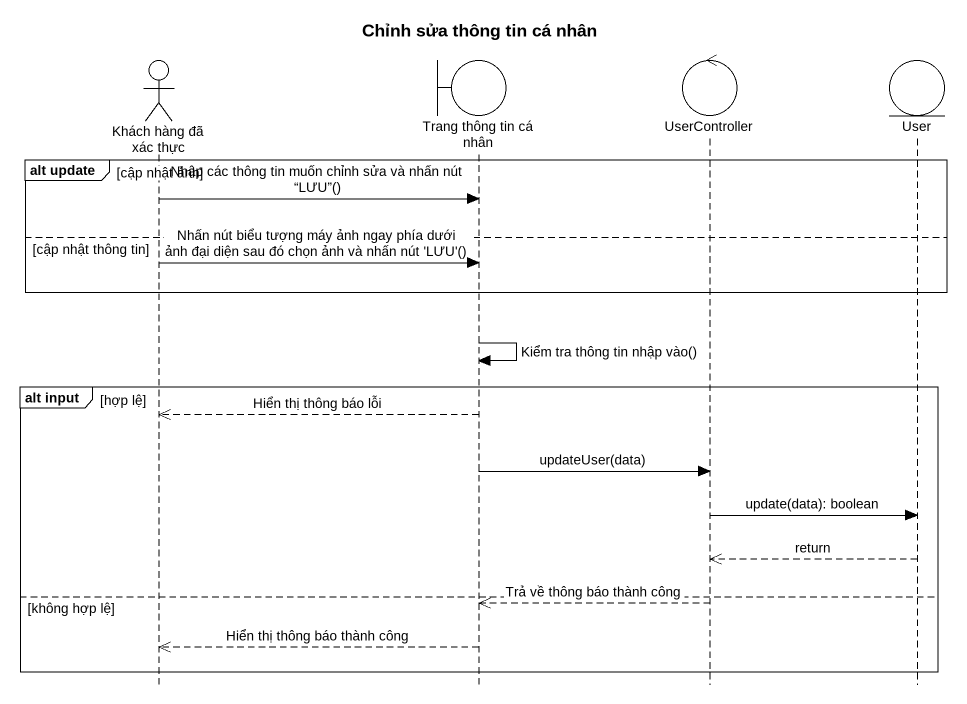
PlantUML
@startuml
title Chỉnh sửa thông tin cá nhân
hide footbox
actor "Khách hàng đã xác thực" as Khách_hàng_đã_xác_thực
boundary "Trang thông tin cá nhân" as Trang_thông_tin_cá_nhân
control UserController
entity User

group alt update [cập nhật ảnh]
  Khách_hàng_đã_xác_thực -> Trang_thông_tin_cá_nhân : Nhập các thông tin muốn chỉnh sửa và nhấn nút “LƯU”()
else cập nhật thông tin
  Khách_hàng_đã_xác_thực -> Trang_thông_tin_cá_nhân : Nhấn nút biểu tượng máy ảnh ngay phía dưới ảnh đại diện sau đó chọn ảnh và nhấn nút 'LƯU'()
end
Trang_thông_tin_cá_nhân -> Trang_thông_tin_cá_nhân : Kiểm tra thông tin nhập vào()
group alt input [hợp lệ]
  Trang_thông_tin_cá_nhân -->> Khách_hàng_đã_xác_thực : Hiển thị thông báo lỗi
  Trang_thông_tin_cá_nhân -> UserController : updateUser(data)
  UserController -> User : update(data): boolean
  User -->> UserController : return
else không hợp lệ
  UserController -->> Trang_thông_tin_cá_nhân : Trả về thông báo thành công
  Trang_thông_tin_cá_nhân -->> Khách_hàng_đã_xác_thực : Hiển thị thông báo thành công
end
@enduml
